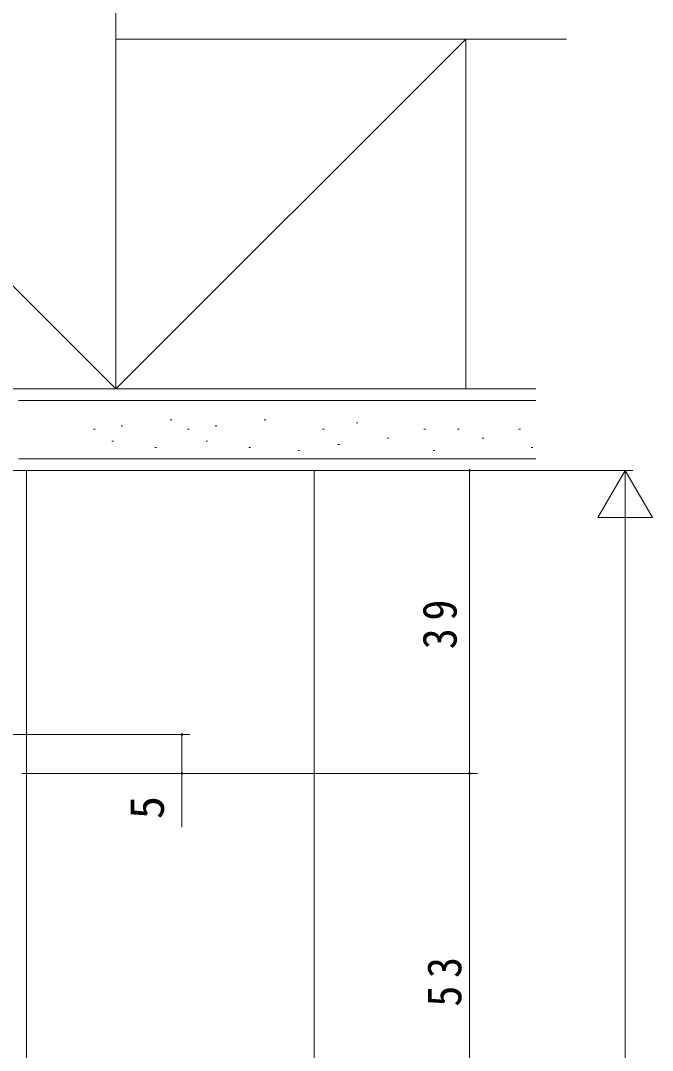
# Model space of a CAD drawing. Units: millimetres, scale not verified. Extents: x -495 to 495, y -796 to 796.
# Drawn here: x -259.2 to -177.9, y 524 to 656.5 of the extents above; entities that cross this region are included whole.
import ezdxf
from ezdxf.enums import TextEntityAlignment as Align

# ---------------------------------------------------------------- set-up
doc = ezdxf.new("R2010")
doc.units = ezdxf.units.MM
doc.header["$LTSCALE"] = 4
doc.layers.add('0-3_YKK_D', color=6, linetype='Continuous', lineweight=18)
doc.layers.add('0-7_YSS_K', color=3, linetype='Continuous', lineweight=18)
doc.styles.add('ＭＳ ゴシック', font='')
doc.styles.get('ＭＳ ゴシック').set_extended_font_data('MS Gothic')

msp = doc.modelspace()

# ---------------------------------------------------------------- linework, layer by layer
at = {"layer": '0-3_YKK_D'}
for p, q in [((-258.717, 598.651), (-180.417, 598.651)), ((-236.868, 598.651), (-200.417, 598.651)), ((-201.417, 559.653), (-201.417, 598.651)), ((-181.417, 598.651), (-184.917, 592.589)), ((-181.417, 598.651), (-181.417, 586.527)), ((-181.417, 598.651), (-177.917, 592.589)), ((-184.917, 592.589), (-177.917, 592.589)), ((-181.417, 205.651), (-181.417, 591.651)), ((-267.917, 564.653), (-237.417, 564.653)), ((-238.417, 564.653), (-238.417, 559.651)), ((-259.017, 559.651), (-237.417, 559.651)), ((-255.417, 559.653), (-200.417, 559.653)), ((-238.417, 559.651), (-238.417, 552.751)), ((-201.417, 506.653), (-201.417, 559.653))]:
    msp.add_line(p, q, dxfattribs=at)
for centre, start, end in [((-201.417, 598.651), 90, 270), ((-201.417, 598.651), 270, 90), ((-238.417, 564.653), 90, 270), ((-238.417, 564.653), 270, 90), ((-238.417, 559.651), 90, 270), ((-238.417, 559.651), 270, 90), ((-201.417, 559.653), 90, 270), ((-201.417, 559.653), 90, 270), ((-201.417, 559.653), 270, 90), ((-201.417, 559.653), 270, 90)]:
    msp.add_arc(centre, 0.106, start, end, dxfattribs=at)
at = {"layer": '0-7_YSS_K'}
for p, q in [((-316.917, 679.151), (-246.917, 609.151)), ((-246.917, 609.151), (-201.917, 654.151)), ((-201.917, 654.151), (-188.977, 654.151)), ((-246.917, 609.151), (-232.496, 623.572)), ((-192.917, 607.651), (-259.417, 607.651)), ((-246.241, 604.364), (-246.041, 604.364)), ((-239.928, 605.153), (-239.728, 605.153)), ((-234.138, 604.364), (-233.938, 604.364)), ((-227.824, 605.153), (-227.624, 605.153)), ((-215.986, 604.759), (-215.786, 604.759)), ((-249.793, 603.97), (-249.593, 603.97)), ((-237.69, 603.97), (-237.49, 603.97)), ((-220.327, 603.97), (-220.127, 603.97)), ((-207.304, 603.97), (-207.104, 603.97)), ((-202.964, 603.97), (-202.764, 603.97)), ((-195.071, 603.97), (-194.871, 603.97)), ((-247.425, 602.391), (-247.225, 602.391)), ((-235.322, 602.391), (-235.122, 602.391)), ((-218.354, 601.997), (-218.154, 601.997)), ((-212.04, 602.786), (-211.84, 602.786)), ((-199.807, 602.786), (-199.607, 602.786)), ((-241.901, 601.602), (-241.701, 601.602)), ((-229.798, 601.602), (-229.598, 601.602)), ((-223.484, 601.207), (-223.284, 601.207)), ((-206.121, 601.207), (-205.921, 601.207)), ((-193.493, 601.602), (-193.293, 601.602)), ((-259.417, 600.151), (-192.917, 600.151)), ((-258.417, 598.651), (-258.417, 387.153)), ((-221.417, 598.651), (-221.417, 387.153))]:
    msp.add_line(p, q, dxfattribs=at)
at = {"layer": '0-7_YSS_K', "color": 7, "lineweight": 9}
for p, q in [((-246.917, 609.151), (-246.917, 679.151)), ((-246.917, 654.151), (-246.917, 609.151)), ((-201.917, 654.151), (-246.917, 654.151)), ((-201.917, 609.151), (-201.917, 654.151)), ((-415, 609.151), (-192.917, 609.151)), ((-351.917, 609.151), (-246.917, 609.151)), ((-246.917, 609.151), (-201.917, 609.151)), ((-415, 598.651), (-192.917, 598.651))]:
    msp.add_line(p, q, dxfattribs=at)

# ---------------------------------------------------------------- texts
at = {"layer": '0-3_YKK_D', "color": 7, "style": 'ＭＳ ゴシック'}
msp.add_text('5', height=4.399, rotation=90, dxfattribs=at).set_placement((-239.417, 553.751), align=Align.BOTTOM_LEFT)
at = {"layer": '0-3_YKK_D', "color": 7, "char_height": 4.399, "attachment_point": 7, "rotation": 90, "style": 'ＭＳ ゴシック'}
for s, insert in [('\\T1.37;\\W0.9;39', (-203.017, 575.632)), ('\\T1.37;\\W0.9;53', (-202.417, 529.633))]:
    msp.add_mtext(s, dxfattribs=dict(at, insert=insert))

doc.saveas('drawing.dxf')
